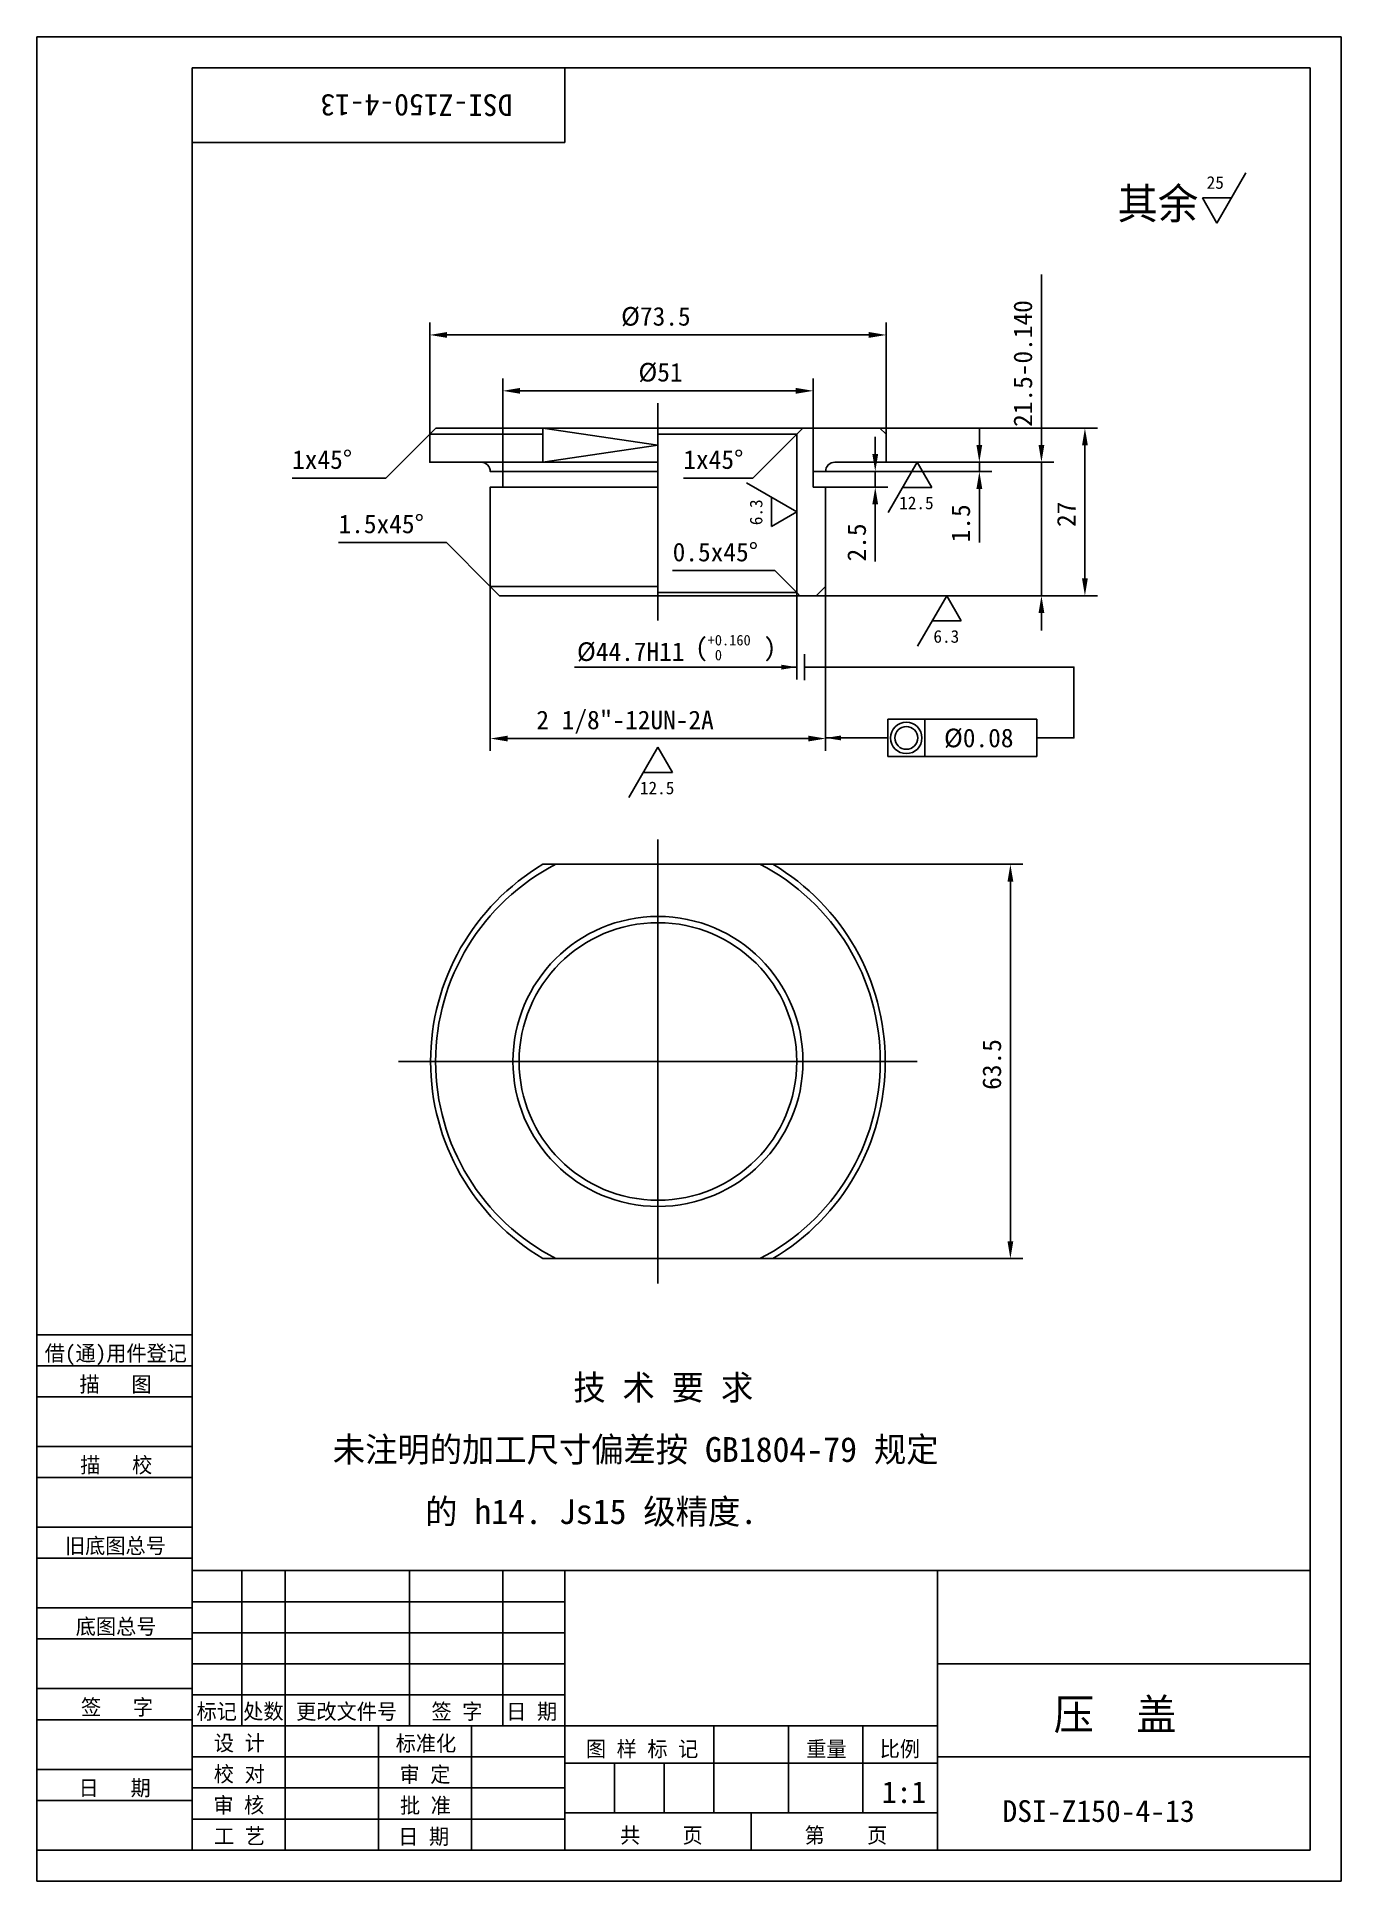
# Model space of a CAD drawing. Header units: metres. Extents: x 0 to 210, y 0 to 297.
import ezdxf

# ---------------------------------------------------------------- set-up
doc = ezdxf.new("R2010")
doc.units = ezdxf.units.M
for name, color, linetype in [('C', 6, 'Continuous'), ('D', 1, 'Continuous'), ('FL', 5, 'Continuous'), ('T', 7, 'Continuous'), ('TL', 4, 'Continuous')]:
    doc.layers.add(name, color=color, linetype=linetype)

# ---------------------------------------------------------------- blocks, each defined once
blk = doc.blocks.new('PIC6')
blk.add_lwpolyline([(6.01, 0, 1), (-6.01, 0, 1)], format="xyb", close=True)
blk.add_lwpolyline([(-4.36, 0, 1), (4.36, 0, 1), (-4.36, 0, 1)], format="xyb")
blk = doc.blocks.new('TUKUN4')
at = {"layer": 'FL'}
for p, q in [((0, 297), (0, 0)), ((210, 297), (0, 297)), ((210, 0), (210, 297)), ((0, 78), (25, 78)), ((0, 70), (25, 70)), ((0, 65), (25, 65)), ((0, 57), (25, 57)), ((0, 52), (25, 52)), ((33, 25), (33, 50)), ((40, 5), (40, 50)), ((60, 25), (60, 50)), ((75, 25), (75, 50)), ((25, 45), (85, 45)), ((0, 44), (25, 44)), ((0, 39), (25, 39)), ((25, 40), (85, 40)), ((25, 35), (85, 35)), ((0, 31), (25, 31)), ((25, 30), (85, 30)), ((0, 26), (25, 26)), ((70, 5), (70, 25)), ((0, 18), (25, 18)), ((25, 20), (85, 20)), ((25, 15), (85, 15)), ((0, 13), (25, 13)), ((25, 10), (85, 10)), ((0, 0), (210, 0))]:
    blk.add_line(p, q, dxfattribs=at)
at = {"layer": 'TL'}
for p, q in [((25, 5), (25, 292)), ((205, 292), (25, 292)), ((85, 292), (85, 280)), ((205, 5), (205, 292)), ((85, 280), (25, 280)), ((0, 88), (25, 88)), ((0, 83), (25, 83)), ((205, 50), (25, 50)), ((85, 5), (85, 50)), ((145, 5), (145, 50)), ((205, 35), (145, 35)), ((145, 25), (25, 25)), ((55, 5), (55, 25)), ((109, 11), (109, 25)), ((121, 11), (121, 25)), ((133, 11), (133, 25)), ((85, 19), (145, 19)), ((93, 11), (93, 19)), ((101, 11), (101, 19)), ((205, 20), (145, 20)), ((145, 11), (85, 11)), ((115, 5), (115, 11)), ((0, 5), (205, 5))]:
    blk.add_line(p, q, dxfattribs=at)
at = {"layer": 'T'}
for s, p in [('借(通)用件登记', (1.26, 83.76)), ('描   图', (6.86, 78.76)), ('描   校', (6.98, 65.76)), ('旧底图总号', (4.52, 52.76)), ('底图总号', (6.25, 39.76)), ('签   字', (7.1, 26.76)), ('标记', (25.71, 26.07)), ('处数', (33.22, 26.07)), ('更改文件号', (41.75, 26.07)), ('签 字', (63.53, 26.07)), ('日 期', (75.57, 26.07)), ('设 计', (28.5, 20.99)), ('标准化', (57.77, 20.93)), ('图 样 标 记', (88.4, 20.04)), ('重量', (123.88, 20.04)), ('比例', (135.7, 20.04)), ('校 对', (28.48, 15.99)), ('审 定', (58.39, 15.93)), ('日   期', (6.72, 13.76)), ('审 核', (28.41, 10.99)), ('批 准', (58.46, 10.93)), ('共    页', (93.91, 6.13)), ('第    页', (123.62, 6.13)), ('工 艺', (28.52, 5.99)), ('日 期', (58.18, 5.93))]:
    blk.add_text(s, height=2.5, dxfattribs=at).set_placement(p)

msp = doc.modelspace()

# ---------------------------------------------------------------- linework, layer by layer
at = {"layer": 'C'}
for p, q in [((100, 203), (100, 238)), ((100, 167.75), (100, 96.25)), ((58.25, 132), (141.75, 132))]:
    msp.add_line(p, q, dxfattribs=at)
at = {"layer": 'D'}
for p, q in [((194.68, 275.11), (190, 267)), ((190, 267), (187.66, 271.06)), ((187.66, 271.06), (192.34, 271.06)), ((161.75, 234.1), (161.75, 258.76)), ((63.25, 233), (63.25, 251)), ((136.75, 233), (136.75, 251)), ((66.05, 249), (133.95, 249)), ((75, 227), (75, 242)), ((125, 227), (125, 242)), ((77.8, 240), (122.2, 240)), ((63.25, 233), (56.18, 225.93)), ((122.35, 233), (115.28, 225.93)), ((134.99, 229.8), (134.99, 232.6)), ((135.75, 234), (170.75, 234)), ((151.75, 231.3), (151.75, 234.1)), ((161.75, 231.3), (161.75, 234.1)), ((168.75, 209.8), (168.75, 231.2)), ((52.18, 225.93), (41.09, 225.93)), ((56.18, 225.93), (52.18, 225.93)), ((115.18, 225.93), (104.09, 225.93)), ((115.28, 225.93), (115.18, 225.93)), ((126.99, 227), (153.75, 227)), ((134.99, 227), (134.99, 224.5)), ((136.75, 228.5), (163.75, 228.5)), ((137.07, 220.39), (141.75, 228.5)), ((141.75, 228.5), (144.09, 224.44)), ((151.75, 228.5), (151.75, 227)), ((161.75, 207), (161.75, 228.5)), ((114.24, 225.18), (122.35, 220.5)), ((118.29, 218.16), (118.29, 222.84)), ((126.99, 224.5), (136.99, 224.5)), ((144.09, 224.44), (139.41, 224.44)), ((151.75, 224.2), (151.75, 221.4)), ((122.35, 220.5), (118.29, 218.16)), ((134.99, 221.7), (134.99, 218.9)), ((151.75, 221.4), (151.75, 215.6)), ((134.99, 218.9), (134.99, 212.52)), ((63.94, 215.57), (48.57, 215.57)), ((65.94, 215.57), (63.94, 215.57)), ((73.01, 208.5), (65.94, 215.57)), ((118.31, 211.04), (102.37, 211.04)), ((118.81, 211.04), (118.31, 211.04)), ((122.35, 207.5), (118.81, 211.04)), ((73.01, 208.5), (73.01, 182)), ((126.99, 208.5), (126.99, 182)), ((122.35, 207.5), (122.35, 193.5)), ((125.49, 207), (163.75, 207)), ((125.49, 207), (170.75, 207)), ((141.8, 198.89), (146.49, 207)), ((146.49, 207), (148.83, 202.94)), ((148.83, 202.94), (144.15, 202.94)), ((161.75, 204.2), (161.75, 201.4)), ((122.35, 195.5), (86.59, 195.5)), ((160.99, 187.1), (136.99, 187.1)), ((136.99, 187.1), (136.99, 181.1)), ((142.99, 181.1), (142.99, 187.1)), ((160.99, 181.1), (160.99, 187.1)), ((75.81, 184), (124.19, 184)), ((95.32, 174.49), (100, 182.6)), ((100, 182.6), (102.34, 178.54)), ((126.99, 184.1), (129.99, 184.1)), ((129.99, 184.1), (136.99, 184.1)), ((102.34, 178.54), (97.66, 178.54)), ((136.99, 181.1), (160.99, 181.1)), ((118.51, 163.75), (158.75, 163.75)), ((156.75, 103.05), (156.75, 160.95)), ((118.51, 100.25), (158.75, 100.25))]:
    msp.add_line(p, q, dxfattribs=at)
for points in [[(123.6, 197.6), (123.6, 193.4)], [(123.6, 195.5), (166.99, 195.5), (166.99, 184.1), (160.99, 184.1)]]:
    msp.add_lwpolyline(points, dxfattribs=at)
for points in [[(66.05, 249.47), (66.05, 248.53), (63.25, 249)], [(133.95, 249.47), (133.95, 248.53), (136.75, 249)], [(77.8, 240.47), (77.8, 239.53), (75, 240)], [(122.2, 240.47), (122.2, 239.53), (125, 240)], [(168.28, 231.2), (169.22, 231.2), (168.75, 234)], [(134.52, 229.8), (135.45, 229.8), (134.99, 227)], [(151.28, 231.3), (152.22, 231.3), (151.75, 228.5)], [(161.28, 231.3), (162.22, 231.3), (161.75, 228.5)], [(151.28, 224.2), (152.22, 224.2), (151.75, 227)], [(134.52, 221.7), (135.45, 221.7), (134.99, 224.5)], [(168.28, 209.8), (169.22, 209.8), (168.75, 207)], [(161.28, 204.2), (162.22, 204.2), (161.75, 207)], [(119.88, 195.11), (122.35, 195.5), (119.88, 195.89)], [(75.81, 184.47), (75.81, 183.53), (73.01, 184)], [(124.19, 184.47), (124.19, 183.53), (126.99, 184)], [(129.46, 184.49), (126.99, 184.1), (129.46, 183.71)], [(156.28, 160.95), (157.22, 160.95), (156.75, 163.75)], [(156.28, 103.05), (157.22, 103.05), (156.75, 100.25)]]:
    msp.add_solid(points, dxfattribs=at)
at = {"layer": 'FL'}
for p, q in [((81.49, 234), (100, 231.25)), ((100, 231.25), (81.49, 228.5))]:
    msp.add_line(p, q, dxfattribs=at)
at = {"layer": 'TL'}
for points in [[(122.85, 207), (74.51, 207), (73.01, 208.5), (73.01, 224.5), (75, 224.5), (75, 227), (73.01, 227, 0.41), (71.51, 228.5), (63.25, 228.5), (63.25, 233), (64.25, 234), (123.35, 234)], [(125.49, 207), (122.85, 207), (122.35, 207.5), (122.35, 233), (123.35, 234), (135.75, 234), (136.75, 233), (136.75, 228.5), (128.49, 228.5, 0.41), (126.99, 227), (125, 227), (125, 224.5), (126.99, 224.5), (126.99, 208.5), (125.49, 207)], [(118.51, 163.75), (81.49, 163.75, 0.57), (81.49, 100.25), (118.51, 100.25, 0.57), (118.51, 163.75, 0.57)], [(83.57, 163.75, 0.61), (83.57, 100.25, 0.61)], [(116.43, 100.25, 0.61), (116.43, 163.75, 0.61)], [(123.35, 132, 1), (76.65, 132, 1), (123.35, 132, 1)], [(122.35, 132, 1), (77.65, 132, 1), (122.35, 132, 1)]]:
    msp.add_lwpolyline(points, format="xyb", dxfattribs=at)
for points in [[(63.25, 233), (81.49, 233)], [(81.49, 234), (81.49, 228.5)], [(100, 233), (122.35, 233)], [(71.51, 228.5), (100, 228.5)], [(75, 227), (100, 227)], [(75, 224.5), (100, 224.5)], [(100, 208.5), (73.01, 208.5)], [(100, 207.5), (122.35, 207.5)]]:
    msp.add_lwpolyline(points, dxfattribs=at)

# ---------------------------------------------------------------- block references
at = {"layer": 'D', "xscale": 0.42, "yscale": 0.42, "zscale": 0.42}
msp.add_blockref('PIC6', (139.99, 184.1), dxfattribs=at)
at = {"layer": 'TL'}
msp.add_blockref('TUKUN4', (0, 0), dxfattribs=at)

# ---------------------------------------------------------------- texts
at = {"layer": 'D'}
for s, height, rotation, p in [('DSI-Z150-4-13', 3.5, 180, (76.58, 287.75)), ('21.5-0.140', 3, 90, (160.25, 234.19)), ('6.3', 2.04, 90, (116.82, 218.36)), ('1.5', 3, 90, (150.25, 215.6)), ('27', 3, 90, (167.25, 218.07)), ('2.5', 3, 90, (133.49, 212.52)), ('63.5', 3, 90, (155.25, 127.43))]:
    msp.add_text(s, height=height, rotation=rotation, dxfattribs=at).set_placement(p)
for s, height, p in [('其余', 5, (174, 267.66)), ('25', 2.04, (188.35, 272.53)), ('%%c73.5', 3, (94.07, 250.5)), ('%%c51', 3, (96.86, 241.5)), ('1x45%%d', 3, (41.09, 227.43)), ('1x45%%d', 3, (104.09, 227.43)), ('12.5', 2.04, (138.84, 220.93)), ('1.5x45%%d', 3, (48.57, 217.07)), ('0.5x45%%d', 3, (102.37, 212.54)), ('%%c44.7H11   ', 3, (86.96, 196.5)), ('(', 3, (106, 197.2)), ('+0.160', 1.7, (108, 199)), (')', 3, (117, 197.2)), ('6.3', 2.04, (144.35, 199.43)), (' 0', 1.7, (108, 196.6)), ('2 1/8%%034-12UN-2A', 3, (80.42, 185.5)), ('%%c0.08', 3, (146.06, 182.6)), ('12.5', 2.04, (97.09, 175.03)), ('技 术 要 求', 4, (86.37, 77.49)), ('未注明的加工尺寸偏差按 GB1804-79 规定', 4, (47.65, 67.51)), ('的 h14. Js15 级精度.        ', 4, (62.52, 57.51)), ('压  盖', 5, (163.71, 24.35)), ('1:1', 3.5, (136.05, 12.58)), ('DSI-Z150-4-13', 3.5, (155.47, 9.53))]:
    msp.add_text(s, height=height, dxfattribs=at).set_placement(p)

doc.saveas('drawing.dxf')
